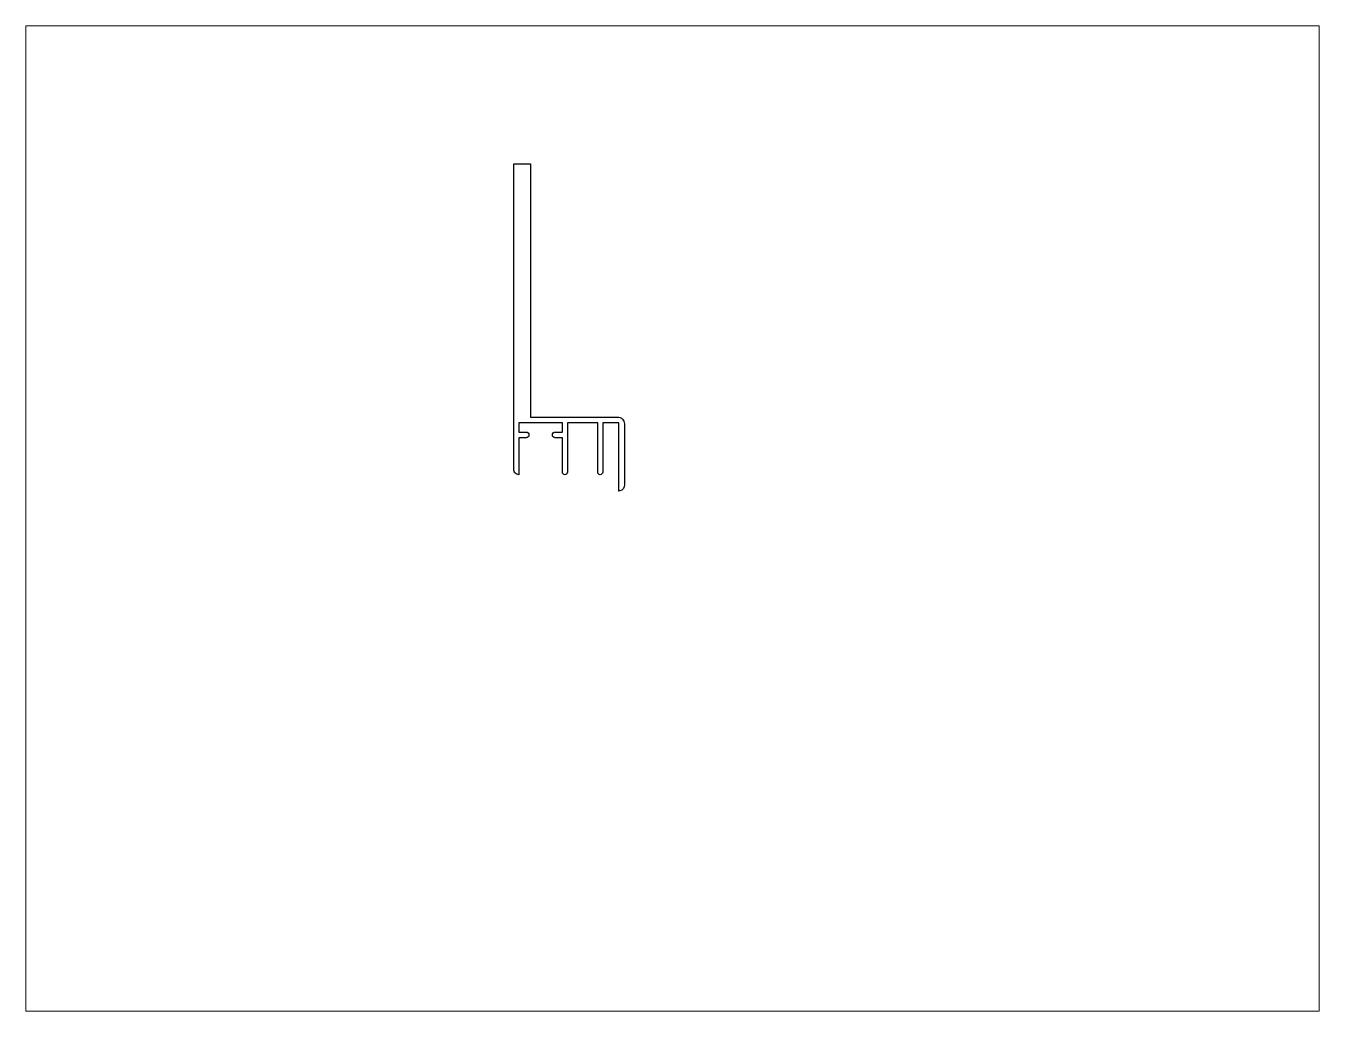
# Paper-space layout 'Layout1' of a CAD drawing. Extents: x 27 to 240, y 20 to 183.
# The model-space entities are those that its viewports show. They can reach past a viewport. Long polylines and large blocks are cut down to what shows.
import ezdxf

# ---------------------------------------------------------------- set-up
doc = ezdxf.new("R2010")
doc.units = 0
doc.header["$LTSCALE"] = 15
doc.layers.get('0').update_dxf_attribs({"linetype": 'CONTINUOUS'})
doc.layers.add('ANA', color=220, linetype='CONTINUOUS')

msp = doc.modelspace()

# ---------------------------------------------------------------- linework, layer by layer
at = {"layer": 'ANA', "color": 0, "linetype": 'BYBLOCK'}
msp.add_lwpolyline([(155.54, 156.07), (157.69, 156.07), (157.69, 158.87), (144.69, 158.87), (144.69, 156.07), (146.84, 156.07, -1), (146.84, 154.37), (144.69, 154.37), (144.69, 143.37, -0.414214), (143.19, 144.87), (143.19, 158.57), (143.19, 160.57), (143.19, 236.07), (148.19, 236.07), (148.19, 160.57), (152.49, 160.57), (174.15, 160.57, -0.420497), (176.15, 158.53), (176.15, 140.21, -0.414214), (174.45, 138.51), (174.46, 138.51), (174.46, 158.87), (169.69, 158.87), (169.69, 144.12, -1), (168.19, 144.12), (168.19, 158.87), (159.19, 158.87), (159.19, 144.12, -1), (157.69, 144.12), (157.69, 154.37), (155.54, 154.37, -1)], format="xyb", close=True, dxfattribs=at)

psp = doc.layouts.get("Layout1")

# ---------------------------------------------------------------- viewports
at = {"layer": '0', "color": 0, "linetype": 'BYBLOCK', "ltscale": 0.05}
psp.add_viewport(center=(133.35, 101.6), size=(213.36, 162.56), view_center_point=(190.51, 130.3), view_height=293.8955, dxfattribs=at)

doc.saveas('drawing.dxf')
